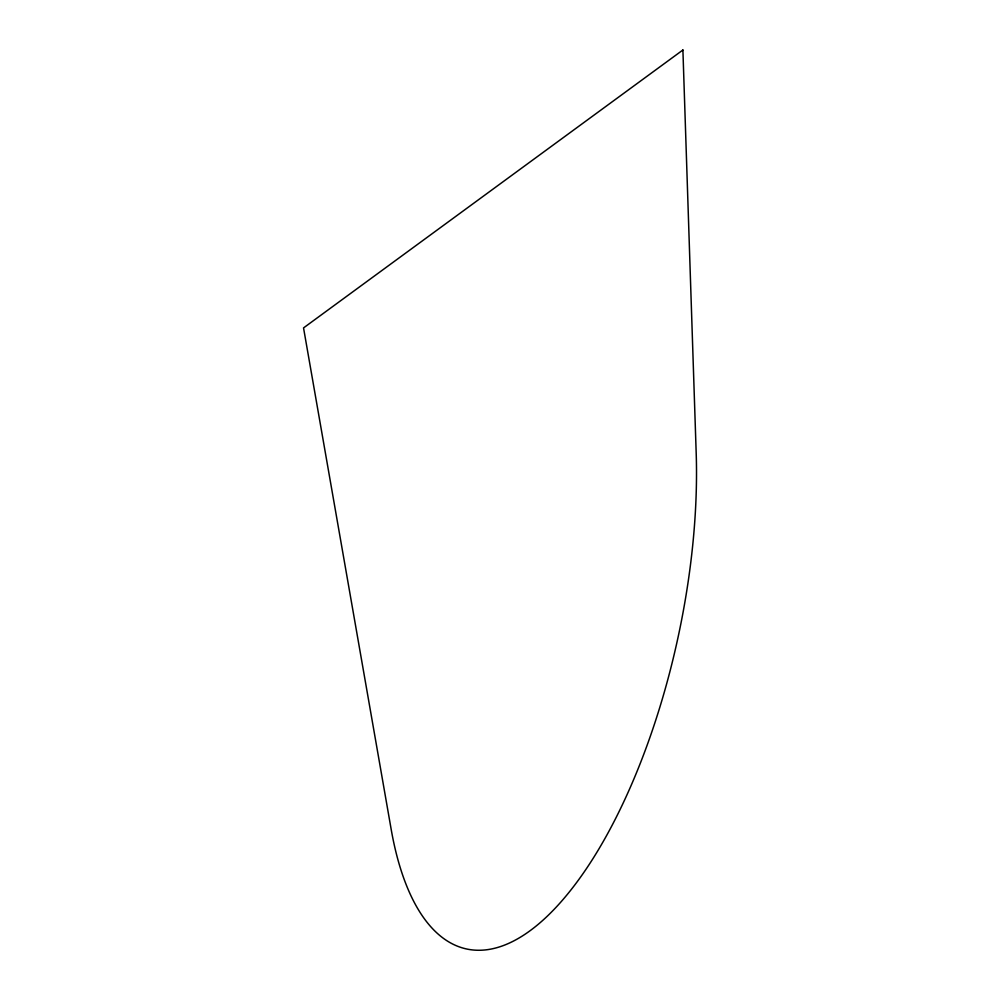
<?xml version="1.0" encoding="UTF-8"?>
<svg xmlns="http://www.w3.org/2000/svg" width="1000" height="1000" viewBox="0 0 1000 1000"><rect width="100%" height="100%" fill="white"/><g stroke="black" fill="none" stroke-linecap="round" stroke-linejoin="round"><path stroke-width="1.5" d="M682.9 50L303.538 327.912L391.175 829.35A348.713 140.638 -77.8 0 0 568.45 893.037A348.713 140.638 -77.8 0 0 696.188 453.013L682.9 50"/></g></svg>
